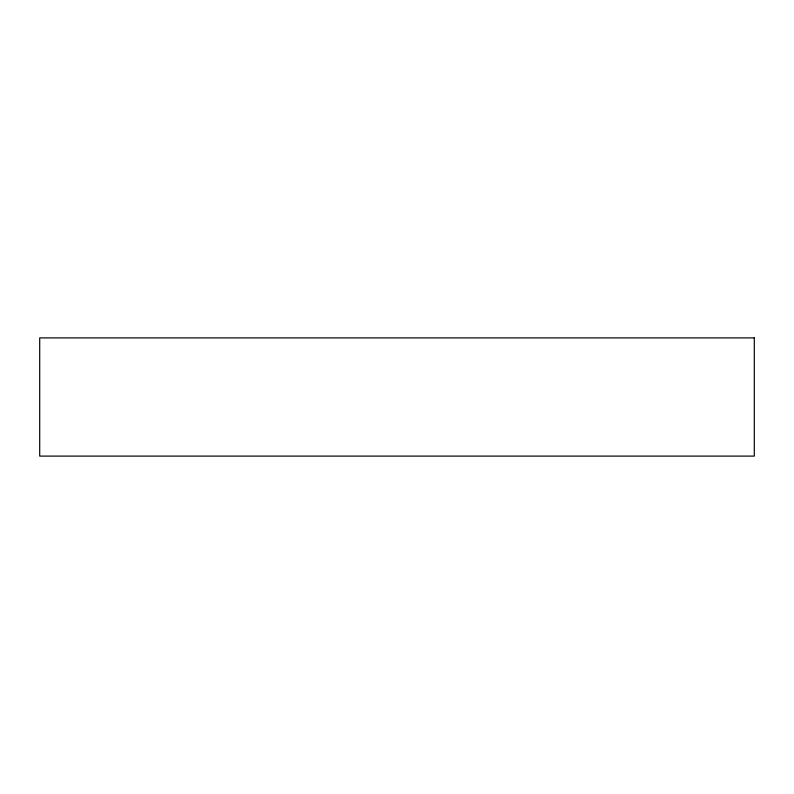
<?xml version="1.0" encoding="UTF-8"?>
<svg xmlns="http://www.w3.org/2000/svg" width="794" height="794" viewBox="0 0 794 794"><rect width="100%" height="100%" fill="white"/><g stroke="black" fill="none" stroke-linecap="round" stroke-linejoin="round"><path stroke-width="1.19" d="M754.3 337.897L39.7 337.897L39.7 456.103L754.3 456.103L754.3 337.897"/></g></svg>
